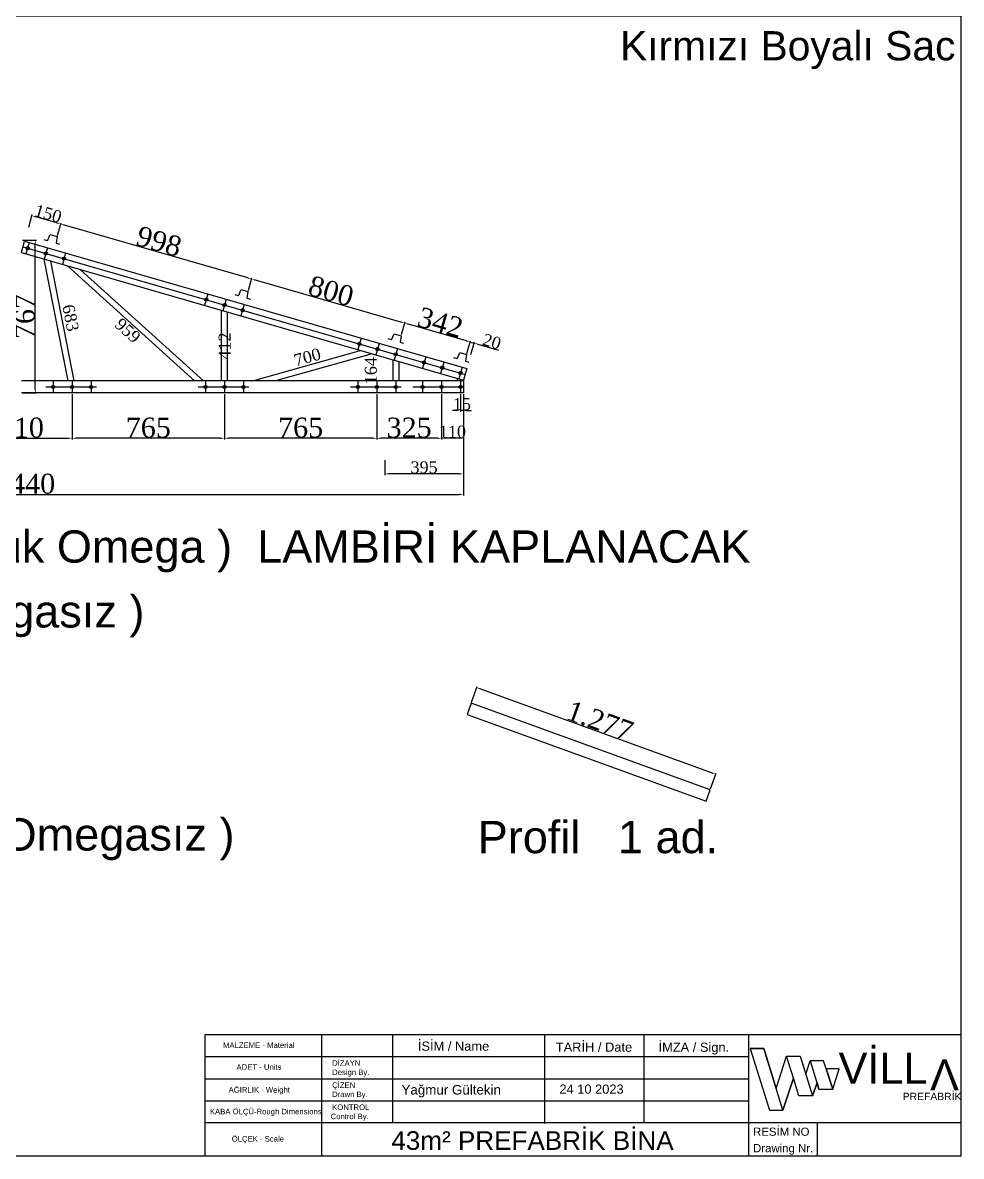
# Model space of a CAD drawing. Header units: millimetres. Extents: x 207124 to 218642, y -214832 to -203379.
# Drawn here: x 213928 to 218642, y -214832 to -209141 of the extents above; entities that cross this region are included whole.
import ezdxf
from ezdxf.enums import TextEntityAlignment as Align

# ---------------------------------------------------------------- set-up
doc = ezdxf.new("R2010")
doc.units = ezdxf.units.MM
doc.header["$MEASUREMENT"] = 0
for name, color, linetype in [('1', 250, 'Continuous'), ('Block1', 255, 'Continuous'), ('DUVAR', 7, 'Continuous'), ('ZEMİN', 191, 'Continuous'), ('ÖLÇÜLENDİRME', 121, 'Continuous')]:
    doc.layers.add(name, color=color, linetype=linetype)
doc.styles.add('133', font='times.ttf')
doc.styles.get("Standard").update_dxf_attribs({"font": 'arial.ttf'})
doc.dimstyles.new('MAKAS', dxfattribs={"dimscale": 20, "dimtxt": 1.3, "dimasz": 1, "dimexe": 0.3, "dimexo": 0.3, "dimgap": 0.1, "dimtad": 1, "dimrnd": 1, "dimzin": 12, "dimdsep": 46, "dimlunit": 6, "dimtxsty": '133', "dimcen": 0.8, "dimdle": 0.0005, "dimclrd": 4, "dimclre": 6, "dimclrt": 2, "dimazin": 3, "dimtfac": 1, "dimtmove": 0, "dimatfit": 2, "dimldrblk": 'DOTSMALL', "dimfxl": 0, "dimtolj": 1, "dimtzin": 0, "dimarcsym": 0})
doc.dimstyles.new('makas 1', dxfattribs={"dimscale": 20, "dimtxt": 3, "dimasz": 1.2, "dimexe": 0.3, "dimexo": 0.3, "dimgap": 0.1, "dimtad": 1, "dimrnd": 1, "dimzin": 12, "dimdsep": 46, "dimlunit": 6, "dimtxsty": '133', "dimblk": 'NONE', "dimcen": 0.8, "dimdle": 0.0005, "dimse1": 1, "dimse2": 1, "dimsd1": 1, "dimsd2": 1, "dimclrd": 105, "dimclre": 42, "dimclrt": 2, "dimazin": 3, "dimtfac": 1, "dimtmove": 0, "dimatfit": 2, "dimldrblk": 'NONE', "dimfxl": 0, "dimtolj": 1, "dimtzin": 0, "dimarcsym": 0})

# ---------------------------------------------------------------- blocks, each defined once
blk = doc.blocks.new('*D7169')
at = {"layer": 'Defpoints', "color": 0}
for p in [(213666, -210999.5), (214176, -211022.9), (214176, -211227.1)]:
    blk.add_point(p, dxfattribs=at)
at = {"layer": 'ÖLÇÜLENDİRME', "color": 6, "lineweight": -2, "ltscale": 0.5}
for p, q in [((213666, -211005.5), (213666, -211233.1)), ((214176, -211028.9), (214176, -211233.1))]:
    blk.add_line(p, q, dxfattribs=at)
at = {"layer": 'ÖLÇÜLENDİRME', "color": 4, "lineweight": -2, "ltscale": 0.5}
blk.add_line((213686, -211227.1), (214156, -211227.1), dxfattribs=at)
at = {"layer": 'ÖLÇÜLENDİRME', "color": 4}
for points in [[(213686, -211223.8), (213686, -211230.4), (213666, -211227.1)], [(214156, -211230.4), (214156, -211223.8), (214176, -211227.1)]]:
    blk.add_solid(points, dxfattribs=at)
at = {"layer": 'ÖLÇÜLENDİRME', "color": 2, "insert": (213921, -211174.3), "char_height": 100, "attachment_point": 5, "style": '133'}
blk.add_mtext('\\A1;510', dxfattribs=at)
blk = doc.blocks.new('_DotSmall')
at = {"color": 0, "linetype": 'ByBlock', "const_width": 0.5}
blk.add_lwpolyline([(-0.0625, 0, 1), (0.0625, 0, 1)], format="xyb", close=True, dxfattribs=at)
blk = doc.blocks.new('*D7171')
at = {"layer": 'Defpoints', "color": 0}
for p in [(211701, -211141.9), (216141, -211119.3), (216141, -211509.1)]:
    blk.add_point(p, dxfattribs=at)
at = {"layer": 'ÖLÇÜLENDİRME', "color": 6, "lineweight": -2, "ltscale": 0.5}
for p, q in [((211701, -211147.9), (211701, -211515.1)), ((216141, -211125.3), (216141, -211515.1))]:
    blk.add_line(p, q, dxfattribs=at)
at = {"layer": 'ÖLÇÜLENDİRME', "color": 4, "lineweight": -2, "ltscale": 0.5}
blk.add_line((211721, -211509.1), (216121, -211509.1), dxfattribs=at)
at = {"layer": 'ÖLÇÜLENDİRME', "color": 4}
for points in [[(211721, -211505.8), (211721, -211512.4), (211701, -211509.1)], [(216121, -211512.4), (216121, -211505.8), (216141, -211509.1)]]:
    blk.add_solid(points, dxfattribs=at)
at = {"layer": 'ÖLÇÜLENDİRME', "color": 2, "insert": (213921, -211456.2), "char_height": 100, "attachment_point": 5, "style": '133'}
blk.add_mtext('\\A1;4.440', dxfattribs=at)
blk = doc.blocks.new('*D7177')
at = {"layer": 'Defpoints', "color": 0}
for p in [(216126, -210999.5), (216141, -210999.5), (216126, -211088.4)]:
    blk.add_point(p, dxfattribs=at)
at = {"layer": 'ÖLÇÜLENDİRME', "color": 6, "lineweight": -2, "ltscale": 0.5}
for p, q in [((216126, -211005.5), (216126, -211094.4)), ((216141, -211005.5), (216141, -211094.4))]:
    blk.add_line(p, q, dxfattribs=at)
at = {"layer": 'ÖLÇÜLENDİRME', "color": 4, "lineweight": -2, "ltscale": 0.5}
for p, q in [((216106, -211088.4), (216086, -211088.4)), ((216141, -211088.4), (216126, -211088.4)), ((216161, -211088.4), (216181, -211088.4))]:
    blk.add_line(p, q, dxfattribs=at)
at = {"layer": 'ÖLÇÜLENDİRME', "color": 4}
for points in [[(216106, -211091.8), (216106, -211085.1), (216126, -211088.4)], [(216161, -211085.1), (216161, -211091.8), (216141, -211088.4)]]:
    blk.add_solid(points, dxfattribs=at)
at = {"layer": 'ÖLÇÜLENDİRME', "color": 2, "insert": (216133.5, -211056), "char_height": 60, "attachment_point": 5, "style": '133'}
blk.add_mtext('\\A1;15', dxfattribs=at)
blk = doc.blocks.new('*D7178')
at = {"layer": 'Defpoints', "color": 0}
for p in [(216031, -210999.5), (216141, -210999.5), (216031, -211227.1)]:
    blk.add_point(p, dxfattribs=at)
at = {"layer": 'ÖLÇÜLENDİRME', "color": 6, "lineweight": -2, "ltscale": 0.5}
for p, q in [((216031, -211005.5), (216031, -211233.1)), ((216141, -211005.5), (216141, -211233.1))]:
    blk.add_line(p, q, dxfattribs=at)
at = {"layer": 'ÖLÇÜLENDİRME', "color": 4, "lineweight": -2, "ltscale": 0.5}
blk.add_line((216121, -211227.1), (216051, -211227.1), dxfattribs=at)
at = {"layer": 'ÖLÇÜLENDİRME', "color": 4}
for points in [[(216051, -211223.8), (216051, -211230.4), (216031, -211227.1)], [(216121, -211230.4), (216121, -211223.8), (216141, -211227.1)]]:
    blk.add_solid(points, dxfattribs=at)
at = {"layer": 'ÖLÇÜLENDİRME', "color": 2, "insert": (216086, -211194.6), "char_height": 60, "attachment_point": 5, "style": '133'}
blk.add_mtext('\\A1;110', dxfattribs=at)
blk = doc.blocks.new('*D7179')
at = {"layer": 'Defpoints', "color": 0}
for p in [(215706, -210999.5), (216031, -210999.5), (215706, -211227.1)]:
    blk.add_point(p, dxfattribs=at)
at = {"layer": 'ÖLÇÜLENDİRME', "color": 6, "lineweight": -2, "ltscale": 0.5}
for p, q in [((215706, -211005.5), (215706, -211233.1)), ((216031, -211005.5), (216031, -211233.1))]:
    blk.add_line(p, q, dxfattribs=at)
at = {"layer": 'ÖLÇÜLENDİRME', "color": 4, "lineweight": -2, "ltscale": 0.5}
blk.add_line((216011, -211227.1), (215726, -211227.1), dxfattribs=at)
at = {"layer": 'ÖLÇÜLENDİRME', "color": 4}
for points in [[(215726, -211223.8), (215726, -211230.4), (215706, -211227.1)], [(216011, -211230.4), (216011, -211223.8), (216031, -211227.1)]]:
    blk.add_solid(points, dxfattribs=at)
at = {"layer": 'ÖLÇÜLENDİRME', "color": 2, "insert": (215868.5, -211174.3), "char_height": 100, "attachment_point": 5, "style": '133'}
blk.add_mtext('\\A1;325', dxfattribs=at)
blk = doc.blocks.new('*D7180')
at = {"layer": 'Defpoints', "color": 0}
for p in [(214941, -210999.5), (215706, -210999.5), (214941, -211227.1)]:
    blk.add_point(p, dxfattribs=at)
at = {"layer": 'ÖLÇÜLENDİRME', "color": 6, "lineweight": -2, "ltscale": 0.5}
for p, q in [((214941, -211005.5), (214941, -211233.1)), ((215706, -211005.5), (215706, -211233.1))]:
    blk.add_line(p, q, dxfattribs=at)
at = {"layer": 'ÖLÇÜLENDİRME', "color": 4, "lineweight": -2, "ltscale": 0.5}
blk.add_line((215686, -211227.1), (214961, -211227.1), dxfattribs=at)
at = {"layer": 'ÖLÇÜLENDİRME', "color": 4}
for points in [[(214961, -211223.8), (214961, -211230.4), (214941, -211227.1)], [(215686, -211230.4), (215686, -211223.8), (215706, -211227.1)]]:
    blk.add_solid(points, dxfattribs=at)
at = {"layer": 'ÖLÇÜLENDİRME', "color": 2, "insert": (215323.5, -211174.2), "char_height": 100, "attachment_point": 5, "style": '133'}
blk.add_mtext('\\A1;765', dxfattribs=at)
blk = doc.blocks.new('*D7181')
at = {"layer": 'Defpoints', "color": 0}
for p in [(214176, -210999.5), (214941, -210999.5), (214176, -211227.1)]:
    blk.add_point(p, dxfattribs=at)
at = {"layer": 'ÖLÇÜLENDİRME', "color": 6, "lineweight": -2, "ltscale": 0.5}
for p, q in [((214176, -211005.5), (214176, -211233.1)), ((214941, -211005.5), (214941, -211233.1))]:
    blk.add_line(p, q, dxfattribs=at)
at = {"layer": 'ÖLÇÜLENDİRME', "color": 4, "lineweight": -2, "ltscale": 0.5}
blk.add_line((214921, -211227.1), (214196, -211227.1), dxfattribs=at)
at = {"layer": 'ÖLÇÜLENDİRME', "color": 4}
for points in [[(214196, -211223.8), (214196, -211230.4), (214176, -211227.1)], [(214921, -211230.4), (214921, -211223.8), (214941, -211227.1)]]:
    blk.add_solid(points, dxfattribs=at)
at = {"layer": 'ÖLÇÜLENDİRME', "color": 2, "insert": (214558.5, -211174.2), "char_height": 100, "attachment_point": 5, "style": '133'}
blk.add_mtext('\\A1;765', dxfattribs=at)
blk = doc.blocks.new('*D7182')
at = {"layer": 'Defpoints', "color": 0}
for p in [(215746, -211331.5), (216141, -211331.5), (215746, -211405.9)]:
    blk.add_point(p, dxfattribs=at)
at = {"layer": 'ÖLÇÜLENDİRME', "color": 6, "lineweight": -2, "ltscale": 0.5}
for p, q in [((215746, -211337.5), (215746, -211411.9)), ((216141, -211337.5), (216141, -211411.9))]:
    blk.add_line(p, q, dxfattribs=at)
at = {"layer": 'ÖLÇÜLENDİRME', "color": 4, "lineweight": -2, "ltscale": 0.5}
blk.add_line((216121, -211405.9), (215766, -211405.9), dxfattribs=at)
at = {"layer": 'ÖLÇÜLENDİRME', "color": 4}
for points in [[(215766, -211402.6), (215766, -211409.3), (215746, -211405.9)], [(216121, -211409.3), (216121, -211402.6), (216141, -211405.9)]]:
    blk.add_solid(points, dxfattribs=at)
at = {"layer": 'ÖLÇÜLENDİRME', "color": 2, "insert": (215943.5, -211373.4), "char_height": 60, "attachment_point": 5, "style": '133'}
blk.add_mtext('\\A1;395', dxfattribs=at)
blk = doc.blocks.new('*D7183')
at = {"layer": 'Defpoints', "color": 0}
for p in [(215801, -210805.8), (215708.9, -210969.5), (215801, -210969.5)]:
    blk.add_point(p, dxfattribs=at)
at = {"layer": 'Block1', "color": 2, "insert": (215676.4, -210887.6), "char_height": 60, "attachment_point": 5, "rotation": 90, "style": '133'}
blk.add_mtext('\\A1;164', dxfattribs=at)
blk = doc.blocks.new('_None')
blk = doc.blocks.new('*D7184')
at = {"layer": 'Defpoints', "color": 0}
for p in [(215703.1, -210756), (215709.7, -210779.5), (215036, -210969.5)]:
    blk.add_point(p, dxfattribs=at)
at = {"layer": 'Block1', "color": 2, "insert": (215357.4, -210819.7), "char_height": 60, "attachment_point": 5, "rotation": 15.7469, "style": '133'}
blk.add_mtext('\\A1;700', dxfattribs=at)
blk = doc.blocks.new('*D7185')
at = {"layer": 'Defpoints', "color": 0}
for p in [(214941, -210558), (214973.5, -210558), (214941, -210969.5)]:
    blk.add_point(p, dxfattribs=at)
at = {"layer": 'Block1', "color": 2, "insert": (214941.6, -210763.7), "char_height": 60, "attachment_point": 5, "rotation": 90, "style": '133'}
blk.add_mtext('\\A1;412', dxfattribs=at)
blk = doc.blocks.new('*D7186')
at = {"layer": 'Defpoints', "color": 0}
for p in [(214135.2, -210325.7), (214846, -210969.5), (214788.8, -211032.6)]:
    blk.add_point(p, dxfattribs=at)
at = {"layer": 'ZEMİN', "color": 2, "insert": (214455.2, -210686.6), "char_height": 60, "attachment_point": 5, "rotation": 317.8353, "style": '133'}
blk.add_mtext('\\A1;959', dxfattribs=at)
blk = doc.blocks.new('*D7187')
at = {"layer": 'Defpoints', "color": 0}
for p in [(214043.9, -210299.4), (214070.5, -210294.2), (214176, -210969.5)]:
    blk.add_point(p, dxfattribs=at)
at = {"layer": 'ZEMİN', "color": 2, "insert": (214168.4, -210622.9), "char_height": 60, "attachment_point": 5, "rotation": 281.1531, "style": '133'}
blk.add_mtext('\\A1;683', dxfattribs=at)
blk = doc.blocks.new('*D7188')
at = {"layer": 'Defpoints', "color": 0}
for p in [(213921, -210232.8), (213991, -210232.8), (213921, -210999.5)]:
    blk.add_point(p, dxfattribs=at)
at = {"layer": 'ÖLÇÜLENDİRME', "color": 6, "lineweight": -2, "ltscale": 0.5}
for p, q in [((213927, -210232.8), (213997, -210232.8)), ((213927, -210999.5), (213997, -210999.5))]:
    blk.add_line(p, q, dxfattribs=at)
at = {"layer": 'ÖLÇÜLENDİRME', "color": 4, "lineweight": -2, "ltscale": 0.5}
blk.add_line((213991, -210979.5), (213991, -210252.8), dxfattribs=at)
at = {"layer": 'ÖLÇÜLENDİRME', "color": 4}
for points in [[(213994.3, -210252.8), (213987.7, -210252.8), (213991, -210232.8)], [(213987.7, -210979.5), (213994.3, -210979.5), (213991, -210999.5)]]:
    blk.add_solid(points, dxfattribs=at)
at = {"layer": 'ÖLÇÜLENDİRME', "color": 2, "insert": (213938.1, -210616.1), "char_height": 100, "attachment_point": 5, "rotation": 90, "style": '133'}
blk.add_mtext('\\A1;767', dxfattribs=at)
blk = doc.blocks.new('omega')
at = {"layer": 'Block1', "color": 1}
for p, q in [((32355.1, 6698), (32368.3, 6728.5)), ((32368.3, 6728.5), (32402.8, 6718.3)), ((32402.8, 6718.3), (32397.3, 6685.5)), ((32355.1, 6698), (32337.8, 6703.1)), ((32397.3, 6685.5), (32414.5, 6680.4))]:
    blk.add_line(p, q, dxfattribs=at)
blk = doc.blocks.new('*D7189')
at = {"layer": 'Defpoints', "color": 0}
for p in [(213974.4, -210109.8), (213956.2, -210172.9), (214100.4, -210214.5)]:
    blk.add_point(p, dxfattribs=at)
at = {"layer": 'ÖLÇÜLENDİRME', "color": 6, "lineweight": -2, "ltscale": 0.5}
for p, q in [((213957.9, -210167.2), (213976.1, -210104)), ((214102, -210208.7), (214120.2, -210145.6))]:
    blk.add_line(p, q, dxfattribs=at)
at = {"layer": 'ÖLÇÜLENDİRME', "color": 4, "lineweight": -2, "ltscale": 0.5}
blk.add_line((214099.3, -210145.8), (213993.6, -210115.3), dxfattribs=at)
at = {"layer": 'ÖLÇÜLENDİRME', "color": 4}
for points in [[(213994.6, -210112.1), (213992.7, -210118.6), (213974.4, -210109.8)], [(214098.4, -210149), (214100.3, -210142.6), (214118.5, -210151.3)]]:
    blk.add_solid(points, dxfattribs=at)
at = {"layer": 'ÖLÇÜLENDİRME', "color": 2, "insert": (214055.5, -210099.4), "char_height": 60, "attachment_point": 5, "rotation": 343.9236, "style": '133'}
blk.add_mtext('\\A1;150', dxfattribs=at)
blk = doc.blocks.new('*D7190')
at = {"layer": 'Defpoints', "color": 0}
for p in [(215846.1, -210649.2), (215827.9, -210712.3), (216157, -210807.2)]:
    blk.add_point(p, dxfattribs=at)
at = {"layer": 'ÖLÇÜLENDİRME', "color": 6, "lineweight": -2, "ltscale": 0.5}
for p, q in [((215829.6, -210706.6), (215847.8, -210643.4)), ((216158.7, -210801.4), (216176.9, -210738.3))]:
    blk.add_line(p, q, dxfattribs=at)
at = {"layer": 'ÖLÇÜLENDİRME', "color": 4, "lineweight": -2, "ltscale": 0.5}
blk.add_line((216156, -210738.5), (215865.3, -210654.8), dxfattribs=at)
at = {"layer": 'ÖLÇÜLENDİRME', "color": 4}
for points in [[(215866.2, -210651.5), (215864.4, -210658), (215846.1, -210649.2)], [(216155.1, -210741.7), (216156.9, -210735.3), (216175.2, -210744.1)]]:
    blk.add_solid(points, dxfattribs=at)
at = {"layer": 'ÖLÇÜLENDİRME', "color": 2, "insert": (216025.3, -210645.9), "char_height": 100, "attachment_point": 5, "rotation": 343.9236, "style": '133'}
blk.add_mtext('\\A1;342', dxfattribs=at)
blk = doc.blocks.new('*D7191')
at = {"layer": 'Defpoints', "color": 0}
for p in [(216194.4, -210749.6), (216157, -210807.2), (216176.2, -210812.7)]:
    blk.add_point(p, dxfattribs=at)
at = {"layer": 'ÖLÇÜLENDİRME', "color": 4, "lineweight": -2, "ltscale": 0.5}
for p, q in [((216156, -210738.5), (216136.8, -210733)), ((216175.2, -210744.1), (216194.4, -210749.6)), ((216213.6, -210755.1), (216317, -210784.9))]:
    blk.add_line(p, q, dxfattribs=at)
at = {"layer": 'ÖLÇÜLENDİRME', "color": 6, "lineweight": -2, "ltscale": 0.5}
for p, q in [((216158.7, -210801.4), (216176.9, -210738.3)), ((216177.9, -210807), (216196.1, -210743.8))]:
    blk.add_line(p, q, dxfattribs=at)
at = {"layer": 'ÖLÇÜLENDİRME', "color": 4}
for points in [[(216155.1, -210741.7), (216156.9, -210735.3), (216175.2, -210744.1)], [(216214.6, -210751.9), (216212.7, -210758.3), (216194.4, -210749.6)]]:
    blk.add_solid(points, dxfattribs=at)
at = {"layer": 'ÖLÇÜLENDİRME', "color": 2, "insert": (216283.9, -210741.6), "char_height": 60, "attachment_point": 5, "rotation": 343.9236, "style": '133'}
blk.add_mtext('\\A1;20', dxfattribs=at)
blk = doc.blocks.new('*D7192')
at = {"layer": 'Defpoints', "color": 0}
for p in [(215077.4, -210427.7), (215059.2, -210490.8), (215827.9, -210712.3)]:
    blk.add_point(p, dxfattribs=at)
at = {"layer": 'ÖLÇÜLENDİRME', "color": 6, "lineweight": -2, "ltscale": 0.5}
for p, q in [((215060.9, -210485), (215079.1, -210421.9)), ((215829.6, -210706.6), (215847.8, -210643.4))]:
    blk.add_line(p, q, dxfattribs=at)
at = {"layer": 'ÖLÇÜLENDİRME', "color": 4, "lineweight": -2, "ltscale": 0.5}
blk.add_line((215826.9, -210643.7), (215096.6, -210433.2), dxfattribs=at)
at = {"layer": 'ÖLÇÜLENDİRME', "color": 4}
for points in [[(215097.5, -210430), (215095.7, -210436.4), (215077.4, -210427.7)], [(215826, -210646.9), (215827.8, -210640.5), (215846.1, -210649.2)]]:
    blk.add_solid(points, dxfattribs=at)
at = {"layer": 'ÖLÇÜLENDİRME', "color": 2, "insert": (215476.4, -210487.8), "char_height": 100, "attachment_point": 5, "rotation": 343.9236, "style": '133'}
blk.add_mtext('\\A1;800', dxfattribs=at)
blk = doc.blocks.new('*D7193')
at = {"layer": 'Defpoints', "color": 0}
for p in [(214118.5, -210151.3), (214100.4, -210214.5), (215059.2, -210490.8)]:
    blk.add_point(p, dxfattribs=at)
at = {"layer": 'ÖLÇÜLENDİRME', "color": 6, "lineweight": -2, "ltscale": 0.5}
for p, q in [((214102, -210208.7), (214120.2, -210145.6)), ((215060.9, -210485), (215079.1, -210421.9))]:
    blk.add_line(p, q, dxfattribs=at)
at = {"layer": 'ÖLÇÜLENDİRME', "color": 4, "lineweight": -2, "ltscale": 0.5}
blk.add_line((215058.2, -210422.1), (214137.8, -210156.9), dxfattribs=at)
at = {"layer": 'ÖLÇÜLENDİRME', "color": 4}
for points in [[(214138.7, -210153.7), (214136.8, -210160.1), (214118.5, -210151.3)], [(215057.3, -210425.3), (215059.1, -210418.9), (215077.4, -210427.7)]]:
    blk.add_solid(points, dxfattribs=at)
at = {"layer": 'ÖLÇÜLENDİRME', "color": 2, "insert": (214612.6, -210238.7), "char_height": 100, "attachment_point": 5, "rotation": 343.9236, "style": '133'}
blk.add_mtext('\\A1;998', dxfattribs=at)
blk = doc.blocks.new('*D7703')
at = {"layer": 'Defpoints', "color": 0}
for p in [(216180, -212557.2), (217408.7, -212913.9), (217380.3, -212992.2)]:
    blk.add_point(p, dxfattribs=at)
at = {"layer": 'ÖLÇÜLENDİRME', "color": 6, "lineweight": -2, "ltscale": 0.5}
for p, q in [((216182.1, -212551.6), (216210.4, -212473.3)), ((217382.4, -212986.5), (217410.7, -212908.3))]:
    blk.add_line(p, q, dxfattribs=at)
at = {"layer": 'ÖLÇÜLENDİRME', "color": 4, "lineweight": -2, "ltscale": 0.5}
blk.add_line((216227.2, -212485.8), (217389.9, -212907.1), dxfattribs=at)
at = {"layer": 'ÖLÇÜLENDİRME', "color": 4}
for points in [[(216228.3, -212482.6), (216226, -212488.9), (216208.4, -212478.9)], [(217388.7, -212910.2), (217391, -212904), (217408.7, -212913.9)]]:
    blk.add_solid(points, dxfattribs=at)
at = {"layer": 'ÖLÇÜLENDİRME', "color": 2, "insert": (216826.5, -212646.7), "char_height": 100, "attachment_point": 5, "rotation": 340.0805, "style": '133'}
blk.add_mtext('\\A1;1.277', dxfattribs=at)

msp = doc.modelspace()

# ---------------------------------------------------------------- linework, layer by layer
at = {"linetype": 'Continuous', "lineweight": 25}
msp.add_line((218639.793, -214664.243), (214843.933, -214664.243), dxfattribs=at)
at = {"color": 254, "linetype": 'Continuous', "lineweight": 25, "ltscale": 1}
for p, q in [((218639.793, -214664.243), (217572.849, -214664.243)), ((217917.771, -214664.243), (217917.771, -214832.407))]:
    msp.add_line(p, q, dxfattribs=at)
at = {"color": 2}
for points in [[(209922.706, -209105.744), (218639.793, -209105.744), (218639.793, -214832.407), (209922.706, -214832.407)], [(214843.933, -214221.05), (218639.793, -214221.05), (218639.793, -214832.407), (214843.933, -214832.407)]]:
    msp.add_lwpolyline(points, close=True, dxfattribs=at)
msp.add_lwpolyline([(217580.581, -214291.3), (217677.931, -214600.397), (217745.716, -214600.397), (217649.97, -214291.3), (217580.581, -214291.3), (217649.97, -214291.3), (217712.087, -214491.834), (217763.509, -214329.958), (217832.989, -214329.958), (217894.842, -214528.102), (217826.21, -214528.102), (217798.161, -214439.462), (217745.716, -214600.397), (217798.161, -214439.462), (217763.509, -214329.958), (217832.989, -214329.958), (217860.843, -214419.186), (217882.98, -214353.668), (217926.193, -214495.078), (217916.738, -214464.139), (217894.842, -214528.102), (217916.738, -214464.139), (217926.193, -214495.078), (217995.672, -214495.078), (218028.717, -214393.466), (217962.795, -214393.466), (217995.672, -214495.078), (217949.917, -214353.668), (217882.98, -214353.668)])
at = {"layer": '1', "color": 7, "linetype": 'Continuous', "lineweight": 25, "ltscale": 1}
for p, q in [((215430.239, -214832.407), (215430.239, -214221.05)), ((217572.849, -214221.05), (217572.849, -214832.407))]:
    msp.add_line(p, q, dxfattribs=at)
at = {"layer": '1', "color": 254, "linetype": 'Continuous', "lineweight": 25, "ltscale": 1, "flags": 128}
for points in [[(215785.716, -214221.05), (215785.716, -214664.243), (215785.716, -214664.243)], [(216549.04, -214221.05), (216549.04, -214667.069)], [(217047.749, -214221.05), (217047.749, -214664.243)]]:
    msp.add_lwpolyline(points, dxfattribs=at)
at = {"layer": '1', "color": 255, "linetype": 'Continuous', "lineweight": 25, "ltscale": 1, "flags": 128}
for points in [[(214843.933, -214331.848), (215785.716, -214331.848), (216556.568, -214331.848), (216870.614, -214331.848), (217572.849, -214331.848)], [(214843.933, -214442.646), (215785.716, -214442.646), (216556.568, -214442.646), (216870.614, -214442.646), (217572.849, -214442.646)], [(214843.933, -214553.444), (215785.716, -214553.444), (216556.568, -214553.444), (216870.614, -214553.444), (217572.849, -214553.444)]]:
    msp.add_lwpolyline(points, dxfattribs=at)
at = {"layer": 'Block1', "color": 1}
for p, q in [((213920.978, -210295.229), (213937.593, -210237.576)), ((213937.593, -210237.576), (216157.593, -210877.355)), ((213920.978, -210295.229), (216140.978, -210935.009)), ((214925.978, -210939.465), (214925.979, -210584.859)), ((214955.978, -210939.465), (214955.979, -210593.505)), ((215627.601, -210787.059), (215087.101, -210939.465)), ((215682.269, -210802.814), (215197.643, -210939.465)), ((215785.978, -210832.702), (215785.978, -210939.465)), ((215815.978, -210841.347), (215815.978, -210939.465)), ((216157.593, -210877.355), (216140.978, -210935.009)), ((216140.978, -210939.465), (213920.978, -210939.465)), ((216110.978, -210939.465), (216110.978, -210926.363)), ((216140.978, -210939.465), (216140.978, -210935.009)), ((216140.978, -210939.465), (216140.978, -210999.465)), ((216140.978, -210999.465), (213920.978, -210999.465))]:
    msp.add_line(p, q, dxfattribs=at)
at = {"layer": 'Block1', "color": 2}
for p, q in [((213960.901, -210244.293), (213944.286, -210301.946)), ((213929.285, -210266.402), (216149.285, -210906.182)), ((214052.186, -210270.6), (214035.57, -210328.254)), ((214143.47, -210296.907), (214126.855, -210354.561)), ((214858.001, -210502.827), (214841.386, -210560.481)), ((214949.286, -210529.134), (214932.671, -210586.788)), ((215040.571, -210555.442), (215023.956, -210613.095)), ((215626.716, -210724.362), (215610.101, -210782.015)), ((215718.001, -210750.669), (215701.386, -210808.323)), ((215809.286, -210776.976), (215792.67, -210834.63)), ((215951.716, -210818.024), (215935.101, -210875.677)), ((216043.001, -210844.331), (216026.385, -210901.984)), ((216134.285, -210870.638), (216117.67, -210928.292)), ((214080.979, -210939.465), (214080.979, -210999.465)), ((214175.979, -210939.465), (214175.979, -210999.465)), ((214270.979, -210939.465), (214270.979, -210999.465)), ((214845.978, -210939.465), (214845.978, -210999.465)), ((214940.978, -210939.465), (214940.978, -210999.465)), ((215035.978, -210939.465), (215035.978, -210999.465)), ((215610.978, -210939.465), (215610.978, -210999.465)), ((215705.978, -210939.465), (215705.978, -210999.465)), ((215800.978, -210939.465), (215800.978, -210999.465)), ((215935.978, -210939.465), (215935.978, -210999.465)), ((216030.978, -210939.465), (216030.978, -210999.465)), ((216125.978, -210939.465), (216125.978, -210999.465))]:
    msp.add_line(p, q, dxfattribs=at)
at = {"layer": 'Block1', "color": 1}
for centre, radius in [((213952.593, -210273.12), 8), ((213952.593, -210273.119), 4), ((214043.878, -210299.427), 8), ((214043.878, -210299.426), 4), ((214135.163, -210325.734), 8), ((214135.163, -210325.734), 4), ((214849.694, -210531.654), 8), ((214849.694, -210531.654), 4), ((214940.978, -210557.962), 8), ((214940.979, -210557.961), 4), ((215032.263, -210584.269), 8), ((215032.263, -210584.269), 4), ((215618.408, -210753.189), 8), ((215618.408, -210753.189), 4), ((215709.693, -210779.497), 8), ((215709.693, -210779.496), 4), ((215800.978, -210805.804), 8), ((215800.978, -210805.804), 4), ((215943.408, -210846.85), 8), ((215943.408, -210846.85), 4), ((216034.693, -210873.158), 8), ((216034.693, -210873.157), 4), ((216125.978, -210899.465), 8), ((216125.978, -210899.465), 4), ((214080.979, -210969.465), 8), ((214080.979, -210969.465), 4), ((214175.979, -210969.465), 8), ((214175.979, -210969.465), 4), ((214270.979, -210969.465), 8), ((214270.979, -210969.465), 4), ((214845.978, -210969.465), 8), ((214845.978, -210969.465), 4), ((214940.978, -210969.465), 8), ((214940.978, -210969.465), 4), ((215035.978, -210969.465), 8), ((215035.978, -210969.465), 4), ((215610.978, -210969.465), 8), ((215610.978, -210969.465), 4), ((215705.978, -210969.465), 8), ((215705.978, -210969.465), 4), ((215800.978, -210969.465), 8), ((215800.978, -210969.465), 4), ((215935.978, -210969.465), 8), ((215935.978, -210969.465), 4), ((216030.978, -210969.465), 8), ((216030.978, -210969.465), 4), ((216125.978, -210969.465), 8), ((216125.978, -210969.465), 4)]:
    msp.add_circle(centre, radius, dxfattribs=at)
at = {"layer": 'DUVAR', "color": 1}
msp.add_lwpolyline([(216180.009, -212557.212), (216159.529, -212613.609), (217359.568, -213049.414), (217380.009, -212993.004), (216180.009, -212557.212)], close=True, dxfattribs=at)
at = {"layer": 'ZEMİN', "color": 1}
for p, q in [((214034.194, -210327.857), (214154.776, -210939.465)), ((214066.614, -210337.2), (214185.353, -210939.465)), ((214790.506, -210939.465), (214152.953, -210362.082)), ((214835.198, -210939.465), (214218.505, -210380.973))]:
    msp.add_line(p, q, dxfattribs=at)
at = {"layer": 'ÖLÇÜLENDİRME', "color": 2, "ltscale": 0.5}
for p, q in [((214044.108, -210969.465), (214297.893, -210969.465)), ((214809.107, -210969.465), (215062.892, -210969.465)), ((215574.107, -210969.465), (215827.892, -210969.465)), ((215887.193, -210969.465), (216140.978, -210969.465))]:
    msp.add_line(p, q, dxfattribs=at)

# ---------------------------------------------------------------- block references
at = {"layer": 'Block1', "color": 1, "rotation": 0.5866211385630021}
for p in [(181767.989, -217264.124), (182726.832, -217540.453), (183495.547, -217761.988), (183824.637, -217856.828)]:
    msp.add_blockref('omega', p, dxfattribs=at)

# ---------------------------------------------------------------- texts
at = {"attachment_point": 1}
for s, insert, char_height in [('{\\f@Arial Unicode MS|b0|i0|c162|p34;VİLL}', (218025.315, -214312.634), 155.25), ('{\\f@Arial Unicode MS|b0|i0|c162|p34;PREFABRİK}', (218347.139, -214513.153), 37.26)]:
    msp.add_mtext_dynamic_manual_height_columns(s, width=910.24557, gutter_width=12.5, heights=[297.917], dxfattribs=dict(at, insert=insert, char_height=char_height))
at = {"insert": (218629.264, -214501.104), "char_height": 155.25, "attachment_point": 1, "rotation": 180}
msp.add_mtext_dynamic_manual_height_columns('{\\f@Arial Unicode MS|b0|i0|c162|p34;V}', width=910.24557, gutter_width=12.5, heights=[297.917], dxfattribs=at)
at = {"layer": '1', "color": 0, "lineweight": 25}
for s, height, p in [('MALZEME - Material', 27.69952, (214933.742, -214288.409)), ('İSİM / Name', 46.16587, (215912.447, -214302.3)), ('TARİH / Date', 46.16587, (216605.059, -214307.241)), ('İMZA / Sign.', 46.16587, (217120.905, -214307.734)), ('DİZAYN', 27.6995, (215481.626, -214378.014)), ('ADET - Units', 27.69952, (215001.518, -214397.998)), ('Design By.', 27.6995, (215481.626, -214424.18)), ('ÇİZEN', 27.6995, (215481.626, -214488.812)), ('AĞIRLIK - Weight', 27.69952, (214961.921, -214512.581)), ('Drawn By.', 27.6995, (215481.626, -214534.978)), ('Yağmur Gültekin', 48.01251, (215830.021, -214522.065)), ('KONTROL', 27.6995, (215481.626, -214599.61)), ('KABA ÖLÇÜ-Rough Dimensions', 27.69952, (214867.854, -214621.487)), ('Control By.', 27.69952, (215474.098, -214645.776)), ('RESİM NO', 41.0363, (217595.505, -214729.256)), ('ÖLÇEK - Scale', 27.69952, (214977.566, -214758.549)), ('Drawing Nr.', 41.03633, (217595.505, -214811.896))]:
    msp.add_text(s, height=height, dxfattribs=at).set_placement(p)
msp.add_text('24 10 2023', height=46.1659, dxfattribs=at).set_placement((216945.787, -214518.019), align=Align.RIGHT)
msp.add_text('43m² PREFABRİK BİNA', height=93.65627, dxfattribs=at).set_placement((216487.946, -214800.108), align=Align.CENTER)
at = {"layer": 'ÖLÇÜLENDİRME', "color": 2, "attachment_point": 1}
for s, insert, char_height, width in [('Kırmızı Boyalı Sac', (216927.543, -209183.189), 146.62323, 6125.80121), ("Cumba Baş Makas 1 ad.  ( 100'lük Omega )  LAMBİRİ KAPLANACAK", (210584.679, -211689.726), 162, 10329.32356), ('Cumba Orta Makas 1 ad.  ( Omegasız )', (210577.778, -212015.257), 162, 10329.32356), ('Yavru Makas   1 ad.  ( Omegasız )', (211545.653, -213135.184), 162, 10329.32356), ('Profil   1 ad. ', (216212.926, -213148.366), 162, 10329.32356)]:
    msp.add_mtext(s, dxfattribs=dict(at, insert=insert, char_height=char_height, width=width))

# ---------------------------------------------------------------- dimensions: what is measured, and where the dimension line sits
at = {"layer": 'Block1', "color": 1}
for p1, p2, distance, picture, middle in [((214940.978, -210969.465), (214940.978, -210557.962), -32.527, '*D7185', (214941.565, -210763.713)), ((215035.978, -210969.465), (215709.693, -210779.496), 24.381, '*D7184', (215357.388, -210819.695)), ((215800.978, -210805.803), (215800.978, -210969.465), -92.118, '*D7183', (215676.409, -210887.634))]:
    dim = msp.add_aligned_dim(p1=p1, p2=p2, distance=distance, dimstyle='makas 1', dxfattribs=at)
    dim.commit()
    dim.dimension.update_dxf_attribs({"geometry": picture, "text_midpoint": middle})
at = {"layer": 'ZEMİN', "color": 1}
for p1, p2, distance, picture, middle in [((214175.979, -210969.465), (214043.878, -210299.427), -27.107, '*D7187', (214168.361, -210622.925)), ((214135.163, -210325.734), (214845.978, -210969.465), -85.214, '*D7186', (214455.213, -210686.642))]:
    dim = msp.add_aligned_dim(p1=p1, p2=p2, distance=distance, dimstyle='makas 1', override={"dimfxl": 100, "dimarcsym": 1}, dxfattribs=at)
    dim.commit()
    dim.dimension.update_dxf_attribs({"geometry": picture, "text_midpoint": middle})
at = {"layer": 'ÖLÇÜLENDİRME', "color": 1, "ltscale": 0.5}
for base, p1, p2, angle, override, picture, middle in [((213974.413, -210109.811), (214100.355, -210214.474), (213956.221, -210172.937), 343.923602, {"dimtxt": 3}, '*D7189', (214055.467, -210099.398)), ((213991.005, -210232.787), (213920.978, -210999.465), (213920.978, -210232.787), 90, {"dimtxt": 5, "dimdle": 1}, '*D7188', (213938.105, -210616.126)), ((214175.979, -211227.086), (214940.978, -210999.465), (214175.979, -210999.465), 180, {"dimtxt": 5, "dimdle": 1}, '*D7181', (214558.479, -211174.185)), ((214940.978, -211227.086), (215705.978, -210999.465), (214940.978, -210999.465), 180, {"dimtxt": 5, "dimdle": 1}, '*D7180', (215323.478, -211174.185)), ((215705.978, -211227.086), (216030.978, -210999.465), (215705.978, -210999.465), 180, {"dimtxt": 5, "dimdle": 1}, '*D7179', (215868.478, -211174.335)), ((215745.978, -211405.923), (216140.978, -211331.491), (215745.978, -211331.491), 180, {"dimtxt": 3}, '*D7182', (215943.478, -211373.382))]:
    dim = msp.add_linear_dim(base=base, p1=p1, p2=p2, angle=angle, dimstyle='MAKAS', override=override, dxfattribs=at)
    dim.commit()
    dim.dimension.update_dxf_attribs({"geometry": picture, "text_midpoint": middle})
for p1, p2, distance, override, picture, middle in [((215059.199, -210490.803), (214100.355, -210214.474), -65.695, {"dimtxt": 5, "dimdle": 1}, '*D7193', (214612.619, -210238.681)), ((215827.914, -210712.338), (215059.199, -210490.803), -65.695, {"dimtxt": 5, "dimdle": 1}, '*D7192', (215476.356, -210487.757)), ((216157.003, -210807.178), (215827.914, -210712.338), -65.695, {"dimtxt": 5, "dimdle": 1}, '*D7190', (216025.258, -210645.944)), ((216157.003, -210807.178), (216176.221, -210812.716), 65.695, {"dimtxt": 3}, '*D7191', (216283.895, -210741.607)), ((216180.009, -212557.212), (217380.309, -212992.177), 83.246, {"dimtxt": 5, "dimdle": 1}, '*D7703', (216826.544, -212646.694))]:
    dim = msp.add_aligned_dim(p1=p1, p2=p2, distance=distance, dimstyle='MAKAS', override=override, dxfattribs=at)
    dim.commit()
    dim.dimension.update_dxf_attribs({"geometry": picture, "text_midpoint": middle})
for base, p1, p2, picture, middle in [((214175.979, -211227.086), (213665.977, -210999.465), (214175.979, -211022.939), '*D7169', (213920.978, -211174.335)), ((216140.978, -211509.085), (211700.978, -211141.896), (216140.978, -211119.275), '*D7171', (213920.978, -211456.184))]:
    dim = msp.add_linear_dim(base=base, p1=p1, p2=p2, dimstyle='MAKAS', override={"dimtxt": 5, "dimdle": 1}, dxfattribs=at)
    dim.commit()
    dim.dimension.update_dxf_attribs({"geometry": picture, "text_midpoint": middle})
for base, p2, picture, middle in [((216030.978, -211227.086), (216030.978, -210999.465), '*D7178', (216085.978, -211227.086)), ((216125.978, -211088.442), (216125.978, -210999.465), '*D7177', (216133.478, -211088.442))]:
    dim = msp.add_linear_dim(base=base, p1=(216140.978, -210999.465), p2=p2, angle=180, dimstyle='MAKAS', override={"dimtxt": 3}, dxfattribs=at)
    dim.commit()
    dim.dimension.update_dxf_attribs({"geometry": picture, "text_midpoint": middle, "dimtype": 160})

doc.saveas('drawing.dxf')
